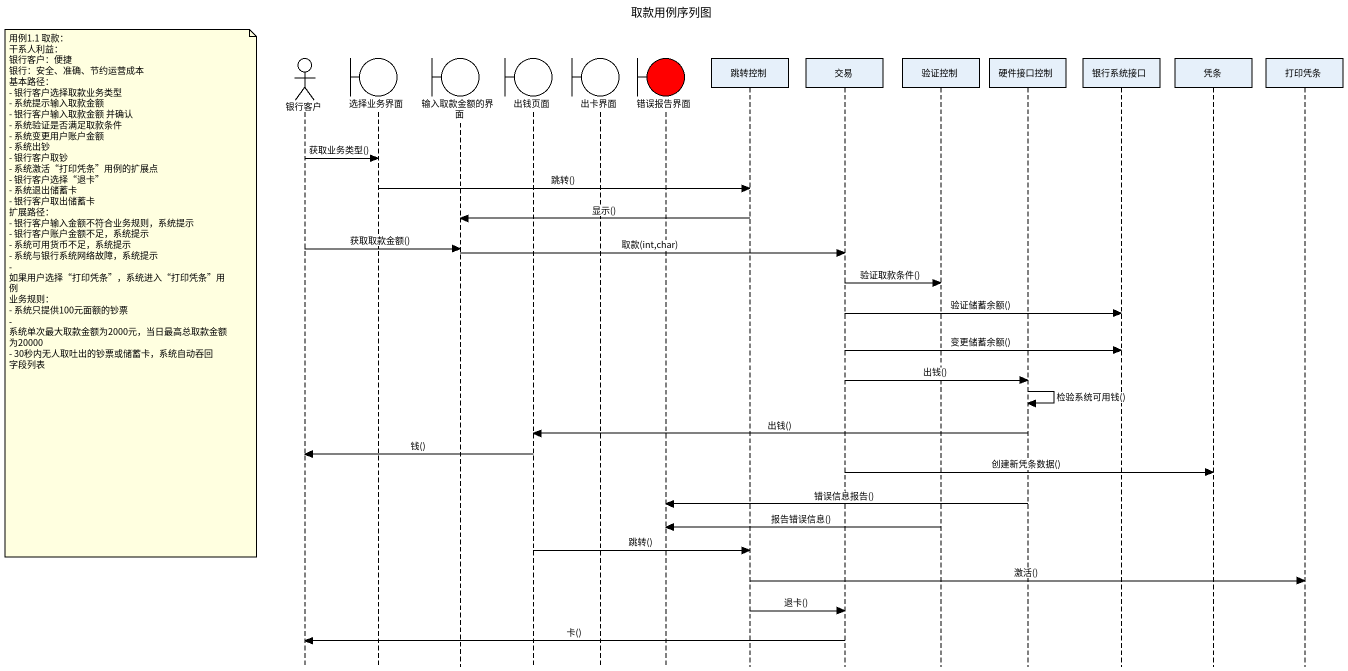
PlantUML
@startuml
title 取款用例序列图
hide footbox
actor 银行客户
boundary 选择业务界面
boundary 输入取款金额的界面
boundary 出钱页面
boundary 出卡界面
boundary 错误报告界面 #FF0000
participant 跳转控制
participant 交易
participant 验证控制
participant 硬件接口控制
participant 银行系统接口
participant 凭条
participant 打印凭条

银行客户 -> 选择业务界面 : 获取业务类型()
选择业务界面 -> 跳转控制 : 跳转()
跳转控制 -> 输入取款金额的界面 : 显示()
银行客户 -> 输入取款金额的界面 : 获取取款金额()
输入取款金额的界面 -> 交易 : 取款(int,char)
交易 -> 验证控制 : 验证取款条件()
note left of 银行客户
  用例1.1 取款：
  干系人利益：
  银行客户：便捷
  银行：安全、准确、节约运营成本
  基本路径：
  - 银行客户选择取款业务类型
  - 系统提示输入取款金额
  - 银行客户输入取款金额 并确认
  - 系统验证是否满足取款条件
  - 系统变更用户账户金额
  - 系统出钞
  - 银行客户取钞
  - 系统激活“打印凭条”用例的扩展点
  - 银行客户选择“退卡”
  - 系统退出储蓄卡
  - 银行客户取出储蓄卡
  扩展路径：
  - 银行客户输入金额不符合业务规则，系统提示
  - 银行客户账户金额不足，系统提示
  - 系统可用货币不足，系统提示
  - 系统与银行系统网络故障，系统提示
  - 如果用户选择“打印凭条”，系统进入“打印凭条”用例
  业务规则：
  - 系统只提供100元面额的钞票
  - 系统单次最大取款金额为2000元，当日最高总取款金额为20000
  - 30秒内无人取吐出的钞票或储蓄卡，系统自动吞回
  字段列表
end note
交易 -> 银行系统接口 : 验证储蓄余额()
交易 -> 银行系统接口 : 变更储蓄余额()
交易 -> 硬件接口控制 : 出钱()
硬件接口控制 -> 硬件接口控制 : 检验系统可用钱()
硬件接口控制 -> 出钱页面 : 出钱()
出钱页面 -> 银行客户 : 钱()
交易 -> 凭条 : 创建新凭条数据()
硬件接口控制 -> 错误报告界面 : 错误信息报告()
验证控制 -> 错误报告界面 : 报告错误信息()
出钱页面 -> 跳转控制 : 跳转()
跳转控制 -> 打印凭条 : 激活()
跳转控制 -> 交易 : 退卡()
交易 -> 银行客户 : 卡()
@enduml
